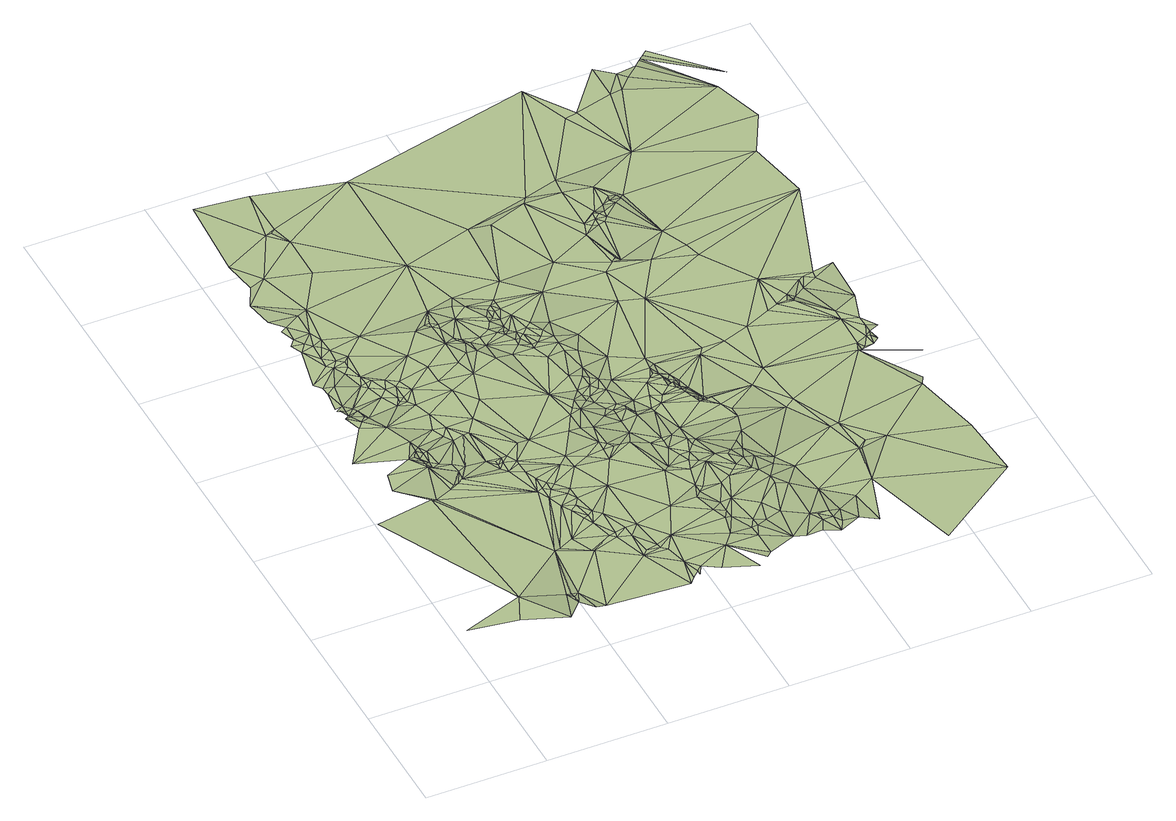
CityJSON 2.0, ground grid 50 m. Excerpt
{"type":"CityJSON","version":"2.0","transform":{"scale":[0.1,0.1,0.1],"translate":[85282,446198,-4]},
"CityObjects":{
"terrain1":{"type":"TINRelief","geometry":[{"type":"CompositeSurface","lod":"1","boundaries":[[[0,1,2]],[[1,3,2]],[[2,4,5]],[[3,6,2]],[[7,8,4]],[[3,9,6]],[[10,8,11]],[[2,12,4]],[[2,6,12]],[[11,8,7]],[[9,13,6]],[[14,6,13]],[[9,15,13]],[[14,13,15]],[[16,15,9]],[[17,18,19]],[[19,20,21]],[[12,7,4]],[[10,11,20]],[[16,22,15]],[[12,6,14]],[[17,19,21]],[[12,14,15]],[[11,7,23]],[[24,25,18]],[[26,27,25]],[[24,26,25]],[[28,27,29]],[[30,20,11]],[[31,32,29]],[[33,20,34]],[[17,24,18]],[[34,20,30]],[[35,26,24]],[[11,23,36]],[[37,27,26]],[[38,29,27]],[[33,39,20]],[[31,40,41]],[[23,42,36]],[[33,34,43]],[[31,29,38]],[[35,37,26]],[[30,11,44]],[[38,27,37]],[[35,24,45]],[[34,30,46]],[[33,43,39]],[[21,20,39]],[[17,45,24]],[[43,34,46]],[[22,47,15]],[[46,30,44]],[[31,48,40]],[[35,45,37]],[[11,36,49]],[[40,48,50]],[[51,39,43]],[[51,43,46]],[[11,49,44]],[[7,52,23]],[[36,42,49]],[[46,44,53]],[[12,15,47]],[[21,39,54]],[[54,39,51]],[[51,46,55]],[[55,46,53]],[[56,57,50]],[[12,52,7]],[[49,42,58]],[[54,51,55]],[[31,38,59]],[[44,60,53]],[[44,49,60]],[[31,59,48]],[[61,38,37]],[[56,50,48]],[[61,37,45]],[[62,57,63]],[[17,64,45]],[[23,52,42]],[[65,12,66]],[[67,49,58]],[[17,21,68]],[[56,63,57]],[[21,54,68]],[[60,49,67]],[[54,55,69]],[[55,53,70]],[[52,58,42]],[[59,38,71]],[[56,48,72]],[[61,71,38]],[[59,72,48]],[[70,53,60]],[[65,73,12]],[[12,47,66]],[[62,74,75]],[[76,65,66]],[[61,45,64]],[[62,63,77]],[[78,75,74]],[[67,58,79]],[[62,77,80]],[[70,60,67]],[[62,80,74]],[[81,78,82]],[[22,83,47]],[[54,69,68]],[[77,63,84]],[[17,85,64]],[[56,84,63]],[[17,68,86]],[[55,70,69]],[[76,87,65]],[[56,72,88]],[[59,89,72]],[[77,90,80]],[[59,71,91]],[[78,74,92]],[[17,86,85]],[[93,79,58]],[[59,91,89]],[[82,78,92]],[[77,84,94]],[[56,95,84]],[[89,88,72]],[[96,97,98]],[[77,94,90]],[[92,74,80]],[[56,88,95]],[[99,93,58]],[[100,71,61]],[[12,73,52]],[[91,71,101]],[[97,82,98]],[[99,58,52]],[[91,101,89]],[[61,64,102]],[[100,101,71]],[[103,80,90]],[[100,61,102]],[[70,67,104]],[[105,102,64]],[[65,87,73]],[[104,67,79]],[[76,66,106]],[[92,80,103]],[[107,88,89]],[[105,64,108]],[[22,109,83]],[[107,84,95]],[[94,84,107]],[[103,90,94]],[[107,95,88]],[[68,69,110]],[[66,47,106]],[[98,82,92]],[[101,111,89]],[[108,64,85]],[[110,69,70]],[[105,112,102]],[[100,111,101]],[[105,108,112]],[[86,68,110]],[[100,102,113]],[[114,96,115]],[[76,116,87]],[[110,70,104]],[[113,102,112]],[[93,117,79]],[[100,113,111]],[[96,98,118]],[[76,119,116]],[[117,120,79]],[[76,121,119]],[[76,106,121]],[[122,79,120]],[[93,123,117]],[[124,112,108]],[[118,92,103]],[[124,108,85]],[[99,123,93]],[[125,104,79]],[[47,126,106]],[[117,122,120]],[[115,96,118]],[[110,104,125]],[[125,79,122]],[[98,92,118]],[[113,112,124]],[[123,122,117]],[[47,83,126]],[[103,94,127]],[[73,128,52]],[[114,115,129]],[[111,113,130]],[[99,52,131]],[[94,107,127]],[[128,132,52]],[[99,133,123]],[[86,110,134]],[[135,128,73]],[[130,113,124]],[[52,132,131]],[[123,136,122]],[[99,131,137]],[[107,89,138]],[[87,116,139]],[[125,122,136]],[[87,140,73]],[[89,111,138]],[[141,116,119]],[[99,137,133]],[[110,125,134]],[[133,136,123]],[[128,142,132]],[[135,142,128]],[[141,119,121]],[[135,73,140]],[[141,139,116]],[[86,143,85]],[[118,103,127]],[[121,106,144]],[[106,126,144]],[[87,139,145]],[[141,121,146]],[[135,147,142]],[[87,145,140]],[[141,146,139]],[[124,85,143]],[[148,121,144]],[[126,83,149]],[[111,130,138]],[[125,136,150]],[[148,146,121]],[[146,145,139]],[[135,151,147]],[[126,152,144]],[[135,140,151]],[[149,83,153]],[[133,150,136]],[[86,134,143]],[[126,149,152]],[[132,154,131]],[[107,138,127]],[[130,124,155]],[[151,140,145]],[[131,154,137]],[[148,144,152]],[[134,125,150]],[[156,153,83]],[[142,154,132]],[[109,157,83]],[[137,154,133]],[[142,147,154]],[[115,158,129]],[[159,149,153]],[[156,83,160]],[[161,157,109]],[[159,153,156]],[[83,157,160]],[[115,118,162]],[[152,149,163]],[[124,143,164]],[[148,152,163]],[[133,165,150]],[[163,149,159]],[[166,129,158]],[[155,124,164]],[[167,147,151]],[[138,130,155]],[[146,168,145]],[[161,169,157]],[[148,168,146]],[[151,145,168]],[[134,150,165]],[[170,169,171]],[[170,157,169]],[[167,154,147]],[[133,154,172]],[[143,134,173]],[[133,172,165]],[[159,156,174]],[[148,163,168]],[[156,160,174]],[[134,165,173]],[[160,157,174]],[[163,159,174]],[[167,151,168]],[[127,138,175]],[[115,162,176]],[[115,176,158]],[[164,143,177]],[[167,172,154]],[[155,164,178]],[[170,179,157]],[[143,173,177]],[[138,155,180]],[[179,174,157]],[[181,163,174]],[[118,127,182]],[[181,168,163]],[[167,183,172]],[[184,179,170]],[[166,158,185]],[[178,164,177]],[[165,172,186]],[[167,168,187]],[[175,138,180]],[[180,155,178]],[[188,158,176]],[[188,189,158]],[[127,175,190]],[[173,165,191]],[[118,182,162]],[[167,187,183]],[[188,176,189]],[[172,183,192]],[[158,189,185]],[[184,193,179]],[[173,191,177]],[[194,165,186]],[[178,177,195]],[[186,172,192]],[[179,196,174]],[[180,178,195]],[[175,180,197]],[[183,187,198]],[[181,174,199]],[[175,197,200]],[[183,198,192]],[[191,165,194]],[[181,201,168]],[[201,187,168]],[[202,195,177]],[[175,200,190]],[[203,174,196]],[[162,182,176]],[[127,190,182]],[[180,195,204]],[[197,180,205]],[[200,197,206]],[[207,186,192]],[[180,208,209]],[[180,209,205]],[[180,204,208]],[[198,187,210]],[[199,174,203]],[[211,202,177]],[[192,198,212]],[[206,197,213]],[[194,186,207]],[[200,206,190]],[[197,205,213]],[[202,204,195]],[[211,177,191]],[[212,198,210]],[[214,209,208]],[[204,214,208]],[[207,192,215]],[[206,213,190]],[[210,187,216]],[[215,192,212]],[[217,179,218]],[[202,219,204]],[[219,214,204]],[[179,220,196]],[[212,210,216]],[[181,199,221]],[[222,205,209]],[[222,213,205]],[[222,209,214]],[[223,216,187]],[[224,194,207]],[[217,220,179]],[[202,225,219]],[[224,207,215]],[[211,225,202]],[[190,213,222]],[[181,221,226]],[[223,187,201]],[[227,214,219]],[[191,194,228]],[[181,226,201]],[[189,176,229]],[[228,194,224]],[[203,196,230]],[[222,214,227]],[[231,215,212]],[[227,219,225]],[[231,212,216]],[[211,191,232]],[[191,228,233]],[[230,196,234]],[[196,220,234]],[[211,232,225]],[[185,189,229]],[[199,203,235]],[[190,222,236]],[[233,228,224]],[[221,199,237]],[[224,215,238]],[[235,203,230]],[[231,216,223]],[[226,221,239]],[[223,201,240]],[[237,199,235]],[[221,237,239]],[[222,227,241]],[[227,225,242]],[[191,233,243]],[[233,224,244]],[[190,236,245]],[[238,215,246]],[[234,220,247]],[[246,215,231]],[[248,230,234]],[[217,249,220]],[[250,225,232]],[[226,239,251]],[[240,201,252]],[[253,235,230]],[[223,240,254]],[[226,252,201]],[[182,190,245]],[[232,191,255]],[[222,256,236]],[[227,242,241]],[[257,224,238]],[[258,244,224]],[[248,234,247]],[[231,223,254]],[[237,235,253]],[[222,241,259]],[[225,260,242]],[[233,244,261]],[[191,243,262]],[[253,230,248]],[[257,258,224]],[[243,233,261]],[[176,182,229]],[[263,225,250]],[[237,264,239]],[[263,260,225]],[[249,247,220]],[[264,251,239]],[[222,265,256]],[[222,259,265]],[[255,191,262]],[[254,240,266]],[[256,245,236]],[[267,261,244]],[[238,246,268]],[[248,247,269]],[[258,267,244]],[[257,238,270]],[[240,252,271]],[[237,253,264]],[[250,232,272]],[[226,251,273]],[[270,238,268]],[[266,240,274]],[[275,241,242]],[[231,254,276]],[[260,277,242]],[[240,271,274]],[[249,269,247]],[[275,259,241]],[[226,273,252]],[[278,243,261]],[[272,232,255]],[[246,231,279]],[[267,278,261]],[[277,275,242]],[[257,280,258]],[[254,266,281]],[[253,248,282]],[[260,283,277]],[[263,250,284]],[[246,285,268]],[[276,254,281]],[[257,270,280]],[[264,273,251]],[[259,286,265]],[[263,287,260]],[[288,267,258]],[[248,269,282]],[[279,231,276]],[[265,289,256]],[[290,262,243]],[[283,275,277]],[[284,250,291]],[[270,268,285]],[[250,272,291]],[[271,252,292]],[[287,283,260]],[[278,290,243]],[[275,293,259]],[[263,284,287]],[[293,286,259]],[[294,278,267]],[[264,253,295]],[[296,245,256]],[[280,288,258]],[[286,289,265]],[[246,279,285]],[[266,274,297]],[[252,273,292]],[[280,270,298]],[[274,271,297]],[[281,266,299]],[[288,294,267]],[[270,285,298]],[[289,300,256]],[[249,301,269]],[[302,284,291]],[[302,287,284]],[[291,272,303]],[[276,281,299]],[[297,271,292]],[[293,304,286]],[[286,304,289]],[[305,275,283]],[[264,295,273]],[[302,291,303]],[[278,306,290]],[[307,255,262]],[[305,283,287]],[[308,262,290]],[[279,309,285]],[[298,285,309]],[[282,269,301]],[[305,293,275]],[[300,296,256]],[[294,310,278]],[[272,255,311]],[[266,297,312]],[[182,245,313]],[[304,300,289]],[[314,287,302]],[[310,306,278]],[[266,312,299]],[[315,304,293]],[[280,298,316]],[[288,310,294]],[[303,272,311]],[[302,303,317]],[[279,276,318]],[[308,290,306]],[[308,307,262]],[[280,316,288]],[[292,273,319]],[[297,292,319]],[[314,305,287]],[[315,300,304]],[[315,293,305]],[[298,309,316]],[[318,276,299]],[[249,320,321]],[[322,273,295]],[[314,302,317]],[[295,253,323]],[[253,282,324]],[[308,306,310]],[[279,325,309]],[[307,311,255]],[[315,326,300]],[[249,321,301]],[[312,297,327]],[[327,297,319]],[[326,296,300]],[[328,317,303]],[[288,329,310]],[[330,305,314]],[[322,331,273]],[[313,245,296]],[[332,314,317]],[[316,309,325]],[[316,329,288]],[[273,331,319]],[[328,303,311]],[[279,318,325]],[[312,333,299]],[[332,330,314]],[[282,301,334]],[[318,299,333]],[[312,327,335]],[[335,327,319]],[[336,307,308]],[[322,295,337]],[[332,317,328]],[[320,338,339]],[[253,324,323]],[[336,311,307]],[[312,335,333]],[[320,339,321]],[[308,310,340]],[[341,319,331]],[[322,337,331]],[[316,325,342]],[[295,323,337]],[[335,319,343]],[[344,330,332]],[[282,334,324]],[[340,310,329]],[[325,318,345]],[[345,318,333]],[[344,332,328]],[[341,343,319]],[[336,308,340]],[[346,329,316]],[[347,315,305]],[[347,326,315]],[[348,301,321]],[[328,311,349]],[[341,331,350]],[[351,229,182]],[[349,311,336]],[[339,338,352]],[[347,296,326]],[[331,337,350]],[[348,334,301]],[[342,325,345]],[[347,305,330]],[[339,353,321]],[[346,316,342]],[[351,182,313]],[[341,350,343]],[[344,328,349]],[[339,354,353]],[[335,343,355]],[[321,353,356]],[[339,352,354]],[[342,345,357]],[[349,336,340]],[[344,347,330]],[[358,337,323]],[[358,350,337]],[[347,313,296]],[[348,324,334]],[[350,359,343]],[[360,329,346]],[[354,356,353]],[[333,335,361]],[[346,342,357]],[[345,333,362]],[[363,354,352]],[[364,323,324]],[[358,359,350]],[[355,343,359]],[[365,340,329]],[[348,321,366]],[[367,329,360]],[[366,321,356]],[[358,323,364]],[[335,355,368]],[[357,345,369]],[[354,370,356]],[[363,370,354]],[[363,352,371]],[[346,357,372]],[[373,324,348]],[[365,329,367]],[[358,374,359]],[[360,346,375]],[[364,324,373]],[[345,376,369]],[[368,355,359]],[[372,357,377]],[[366,356,370]],[[345,362,376]],[[335,368,361]],[[358,364,374]],[[346,372,375]],[[363,371,370]],[[333,378,362]],[[357,379,377]],[[357,369,379]],[[367,360,380]],[[380,360,381]],[[373,348,366]],[[374,368,359]],[[360,375,381]],[[333,361,378]],[[372,377,382]],[[374,364,373]],[[375,372,383]],[[367,380,384]],[[344,349,385]],[[380,381,384]],[[372,382,383]],[[381,375,386]],[[349,340,385]],[[377,379,387]],[[375,383,386]],[[376,362,388]],[[389,367,384]],[[382,377,390]],[[391,313,347]],[[351,313,392]],[[379,369,393]],[[384,381,394]],[[390,377,387]],[[365,367,389]],[[344,385,347]],[[366,370,395]],[[381,386,394]],[[371,395,370]],[[376,396,369]],[[382,397,383]],[[387,379,393]],[[388,362,398]],[[386,383,397]],[[376,388,396]],[[382,390,397]],[[389,384,394]],[[398,362,399]],[[390,387,393]],[[386,397,394]],[[393,369,396]],[[362,378,399]],[[388,398,396]],[[390,400,397]],[[390,393,401]],[[365,385,340]],[[394,397,400]],[[390,401,400]],[[398,399,402]],[[393,396,401]],[[371,403,395]],[[404,396,398]],[[404,398,402]],[[402,399,405]],[[401,396,404]],[[399,378,405]],[[392,313,391]],[[378,361,406]],[[351,407,229]],[[374,408,368]],[[389,394,409]],[[366,395,410]],[[365,389,411]],[[394,400,409]],[[400,401,409]],[[401,404,409]],[[373,366,412]],[[374,373,413]],[[368,408,361]],[[403,410,395]],[[414,404,402]],[[414,402,405]],[[414,405,378]],[[414,378,406]],[[406,361,408]],[[391,347,415]],[[347,385,415]],[[351,392,416]],[[389,409,411]],[[365,417,385]],[[366,410,412]],[[409,404,414]],[[365,411,417]],[[374,413,408]],[[392,391,416]],[[414,406,408]],[[373,412,413]],[[351,416,407]],[[385,417,415]],[[391,415,418]],[[419,411,409]],[[409,414,420]],[[414,408,421]],[[422,412,410]],[[416,391,423]],[[423,391,418]],[[417,411,419]],[[408,413,421]],[[414,421,420]],[[419,409,420]],[[412,424,413]],[[421,413,424]],[[425,422,410]],[[422,426,412]],[[407,427,229]],[[426,424,412]],[[428,415,417]],[[423,418,429]],[[428,418,415]],[[430,431,410]],[[416,423,432]],[[429,418,433]],[[417,419,434]],[[425,426,422]],[[423,429,433]],[[407,416,435]],[[425,424,426]],[[419,420,434]],[[428,433,418]],[[416,432,435]],[[436,423,433]],[[432,423,437]],[[437,423,436]],[[432,437,438]],[[439,436,433]],[[425,410,431]],[[407,435,440]],[[437,436,438]],[[432,438,441]],[[421,424,442]],[[420,421,442]],[[432,441,443]],[[428,417,444]],[[439,438,436]],[[435,432,443]],[[441,438,445]],[[439,446,438]],[[446,445,438]],[[443,441,445]],[[417,434,447]],[[428,448,433]],[[439,433,448]],[[449,443,445]],[[449,445,446]],[[425,450,424]],[[449,451,443]],[[435,443,452]],[[435,452,440]],[[439,448,446]],[[449,446,453]],[[434,420,454]],[[417,447,444]],[[407,440,427]],[[443,451,452]],[[449,453,451]],[[446,448,453]],[[451,453,455]],[[428,456,448]],[[451,455,457]],[[428,444,456]],[[451,457,452]],[[447,434,458]],[[455,453,459]],[[420,442,460]],[[455,461,457]],[[424,450,442]],[[461,452,457]],[[459,453,448]],[[455,459,461]],[[425,431,462]],[[434,454,458]],[[463,452,461]],[[420,460,454]],[[463,459,448]],[[463,461,459]],[[425,462,450]],[[440,452,464]],[[447,458,465]],[[458,454,465]],[[440,466,427]],[[467,468,465]],[[468,469,465]],[[447,465,469]],[[463,464,452]],[[440,464,466]],[[470,468,467]],[[467,465,454]],[[470,469,468]],[[471,460,442]],[[470,467,472]],[[470,472,469]],[[471,473,460]],[[447,469,474]],[[475,442,450]],[[472,467,476]],[[460,473,477]],[[471,478,473]],[[472,474,469]],[[467,454,476]],[[454,460,477]],[[477,473,478]],[[479,471,442]],[[447,474,480]],[[472,476,481]],[[477,478,482]],[[472,481,474]],[[454,477,483]],[[484,477,482]],[[466,485,427]],[[476,454,486]],[[482,478,487]],[[483,477,484]],[[448,456,488]],[[447,480,489]],[[456,444,488]],[[484,482,490]],[[454,483,486]],[[482,487,490]],[[481,480,474]],[[464,485,466]],[[463,448,491]],[[492,483,484]],[[444,447,488]],[[476,493,481]],[[492,486,483]],[[481,494,480]],[[476,486,493]],[[481,493,494]],[[489,480,494]],[[464,495,485]],[[463,491,464]],[[496,489,494]],[[447,489,488]],[[496,494,493]],[[464,497,495]],[[485,495,498]],[[448,488,491]],[[499,495,497]],[[499,498,495]],[[464,500,497]],[[499,497,501]],[[464,491,502]],[[499,501,503]],[[501,497,500]],[[464,502,500]],[[503,501,500]],[[503,500,504]],[[500,505,504]],[[506,507,505]],[[506,508,507]]]}]}
},
"vertices":[
[41,280,31],[245,250,32],[297,370,32],[423,180,35],[244,1020,26],[2,970,32],[469,320,21],[264,1020,20],[132,1120,33],[492,260,21],[155,1210,33],[311,1190,32],[536,560,25],[491,290,24],[486,310,24],[514,310,18],[536,200,26],[268,1460,33],[174,1500,32],[63,1320,37],[264,1260,32],[312,1350,32],[578,200,18],[339,1050,19],[198,1530,32],[152,1570,32],[177,1580,27],[174,1590,23],[153,1620,33],[175,1620,20],[309,1210,32],[181,1660,13],[151,1640,15],[289,1260,33],[306,1230,33],[221,1550,32],[355,1060,26],[216,1600,25],[205,1620,24],[311,1300,27],[160,1740,18],[151,1660,11],[379,1070,19],[310,1260,19],[335,1200,11],[237,1550,23],[335,1230,14],[672,500,22],[194,1760,27],[410,1130,21],[156,1780,20],[335,1280,21],[626,900,18],[365,1210,11],[330,1320,21],[348,1280,25],[244,1870,19],[131,1810,19],[400,1080,25],[290,1730,18],[405,1180,18],[332,1640,19],[175,2000,18],[221,1890,18],[364,1570,20],[564,570,19],[665,510,18],[442,1140,26],[424,1390,18],[446,1340,18],[467,1300,18],[311,1710,18],[266,1820,20],[650,850,19],[199,2030,28],[154,2050,18],[625,600,19],[222,1930,23],[175,2070,27],[526,1140,19],[222,2000,31],[153,2130,27],[177,2140,33],[828,400,19],[263,1890,30],[422,1530,33],[445,1460,33],[672,790,18],[288,1840,31],[306,1770,29],[245,1980,33],[311,1730,25],[241,2070,33],[558,1080,18],[266,1950,33],[289,1870,32],[109,2310,33],[131,2200,29],[244,2180,34],[579,1050,20],[357,1660,32],[333,1730,31],[380,1600,29],[265,2020,32],[509,1300,31],[379,1580,25],[761,560,18],[312,1890,33],[401,1560,32],[919,180,18],[469,1370,30],[380,1710,33],[401,1590,32],[400,1660,33],[154,2400,34],[222,2430,31],[694,750,19],[559,1100,22],[288,2200,31],[717,690,19],[556,1120,24],[738,650,18],[581,1120,31],[577,1100,27],[447,1620,32],[532,1300,33],[781,540,18],[401,1980,31],[646,900,27],[132,2540,34],[424,1680,32],[627,1010,31],[646,960,31],[625,1080,33],[581,1370,32],[671,880,29],[604,1120,33],[625,1060,33],[514,1800,31],[717,760,28],[717,830,32],[735,690,25],[671,920,32],[581,1550,31],[785,560,23],[738,790,33],[757,700,31],[694,900,33],[785,670,33],[830,510,30],[671,1170,33],[736,850,33],[827,560,32],[847,420,24],[762,990,33],[557,1710,31],[896,400,32],[940,290,32],[333,2650,32],[892,420,33],[918,380,33],[939,200,25],[398,2380,34],[874,560,32],[558,1620,31],[717,1170,31],[153,2900,34],[806,960,31],[871,810,31],[965,220,32],[986,240,33],[965,200,31],[802,1030,31],[650,1460,31],[963,450,32],[599,1910,36],[402,2580,31],[693,1600,36],[669,1680,35],[1122,310,31],[672,1800,35],[1032,600,33],[735,2270,33],[872,990,34],[1055,200,31],[375,2880,31],[874,1150,35],[941,940,34],[356,2650,35],[378,2670,32],[693,2000,31],[896,1370,35],[941,1030,47],[1190,150,31],[917,1230,34],[715,1710,42],[1166,360,35],[669,1910,32],[940,990,42],[1166,510,35],[647,1930,32],[1098,790,36],[759,1710,40],[1188,450,35],[739,1770,36],[692,1890,32],[668,1930,36],[916,1140,40],[716,1800,35],[715,1820,31],[983,990,43],[805,1640,38],[964,1010,47],[694,1910,36],[737,1800,31],[961,1120,44],[1008,990,42],[1257,200,32],[1234,180,35],[760,1770,31],[1257,310,31],[1141,600,36],[762,1910,37],[1050,990,38],[963,1240,40],[806,1730,31],[1167,670,31],[805,1780,31],[940,1260,38],[741,2800,31],[1211,450,31],[1075,1050,31],[872,1640,31],[965,1300,38],[1253,360,31],[1210,490,31],[783,1980,37],[1210,540,31],[1030,1170,35],[1167,630,31],[1122,810,32],[849,1800,39],[873,1770,38],[1003,1350,31],[1008,1280,35],[807,2030,32],[1075,1120,31],[1278,360,34],[1276,400,34],[1368,240,38],[915,1680,35],[1189,650,31],[1189,760,33],[1254,540,36],[1120,960,31],[986,1570,31],[829,1960,36],[1054,1210,31],[1030,1260,31],[873,1840,38],[896,1750,37],[1007,1320,31],[1010,1440,31],[917,1710,35],[1257,630,41],[875,1870,37],[1165,900,37],[1031,1300,31],[1076,1170,31],[1324,380,29],[1076,1190,31],[1207,810,32],[960,1640,31],[1255,760,48],[1189,850,36],[913,1800,32],[1165,960,39],[897,1770,36],[1054,1350,36],[1142,1120,38],[1098,1210,37],[1166,940,39],[1345,470,35],[919,1770,32],[938,1710,31],[1120,1170,38],[896,1860,32],[941,1750,31],[1100,1300,38],[897,1910,32],[1053,1410,37],[963,1660,31],[1234,780,44],[917,1840,32],[1075,1320,38],[1298,650,46],[940,1950,35],[1229,850,36],[1122,1190,37],[1209,960,39],[918,1930,31],[1391,400,32],[960,1730,31],[986,1660,35],[919,1890,32],[963,1840,38],[1072,1390,38],[1054,1570,39],[1076,1460,32],[1143,1140,37],[1099,1370,37],[1052,1620,40],[1254,920,35],[1009,2040,32],[983,1750,38],[942,1890,36],[1167,1210,31],[1009,1680,39],[1211,1120,31],[1300,780,53],[1414,220,42],[1478,330,41],[1323,670,51],[1411,630,50],[1434,580,48],[1209,1140,30],[941,1930,36],[1255,880,40],[1054,1660,40],[1144,1350,31],[1006,1770,39],[1347,690,54],[1032,1710,40],[1255,990,33],[1435,540,46],[1277,900,41],[1099,1550,37],[1391,650,52],[1481,220,44],[1504,270,48],[1189,1480,30],[1345,760,53],[1234,1210,31],[1367,780,48],[1078,1750,30],[1255,1150,31],[1257,1280,31],[1124,1910,39],[1482,520,42],[1145,1640,31],[1389,720,50],[1030,2360,31],[1549,200,35],[1503,310,46],[1547,270,46],[1413,830,36],[1548,310,45],[1278,1190,32],[1435,720,41],[1413,780,39],[1279,1300,31],[1480,960,32],[1391,1100,31],[1571,240,41],[1480,650,38],[1311,1410,30],[1572,450,34],[1302,1350,32],[1457,880,31],[1364,1170,32],[1594,310,36],[1638,240,34],[1322,1230,32],[1550,610,31],[1504,690,31],[1322,1280,32],[1373,1140,32],[1346,1210,32],[1453,1050,32],[1356,1190,32],[1301,1320,32],[1320,1300,32],[1347,1240,32],[1347,1260,15],[1324,1320,22],[1360,1750,31],[1343,1280,17],[1370,1210,11],[1391,1120,32],[1329,1370,26],[1370,1230,12],[1236,2050,34],[1116,2340,37],[1387,1210,11],[1359,1300,19],[1684,360,31],[1415,1150,10],[1370,1260,15],[1414,1120,15],[1415,1100,26],[1379,1260,14],[1395,1210,11],[1431,1120,18],[1706,200,31],[1423,1140,11],[1440,1100,31],[1479,1010,32],[1301,2430,33],[1671,940,21],[1507,1340,32],[1777,420,33],[1527,1370,32],[1812,600,32],[1768,760,31],[1606,1100,30],[1391,1920,30],[1280,2400,37],[1458,1720,31],[1437,1960,31],[1620,1370,32],[1684,1170,30],[1710,960,32],[1821,600,28],[1415,2140,34],[1801,760,35],[1934,620,32],[1851,630,33],[1551,2990,32],[1574,1910,32],[1458,1980,31],[1897,0,34],[2263,260,36],[1436,2200,33],[1482,1980,11],[1731,1410,32],[1437,2400,33],[1480,2170,35],[1459,2180,33],[1481,2200,41],[1505,2170,44],[1444,2470,37],[1482,2230,45],[2050,1110,32],[1501,2250,33],[1747,1860,32],[1504,2220,46],[1524,2190,46],[1885,1640,31],[1681,2040,32],[1528,2220,46],[2180,830,35],[1545,2270,33],[1558,2380,31],[1588,2250,46],[2067,1300,31],[1572,2270,46],[1729,1930,31],[1586,2310,32],[1842,1460,31],[1618,2270,41],[2063,1150,31],[1614,2300,33],[2245,540,32],[1637,2290,33],[1772,2500,32],[1888,1480,31],[1631,2780,32],[1956,1470,32],[1931,1480,32],[1946,1510,33],[1964,1500,12],[2073,1130,11],[1979,1510,11],[2090,1140,11],[2022,1570,31],[2202,870,29],[2067,1350,31],[2110,1170,32],[2127,1140,12],[2267,1010,30],[2044,1580,31],[2026,1540,12],[2127,1170,32],[2134,1230,30],[2135,1190,32],[1683,2790,32],[2133,1280,30],[2153,1160,15],[2247,2040,32],[2089,1590,31],[2152,1170,15],[2198,2310,28],[2177,1210,31],[2172,1400,32],[2090,1570,19],[1841,2830,35],[2180,1610,28],[1888,2830,41],[1842,2990,34],[1910,2920,41],[2223,2700,34],[1939,2880,47],[2291,2490,31],[1990,2920,50],[2018,2950,44],[2026,2960,40],[2289,2760,35],[2046,2980,36],[2068,3000,35]
]}
